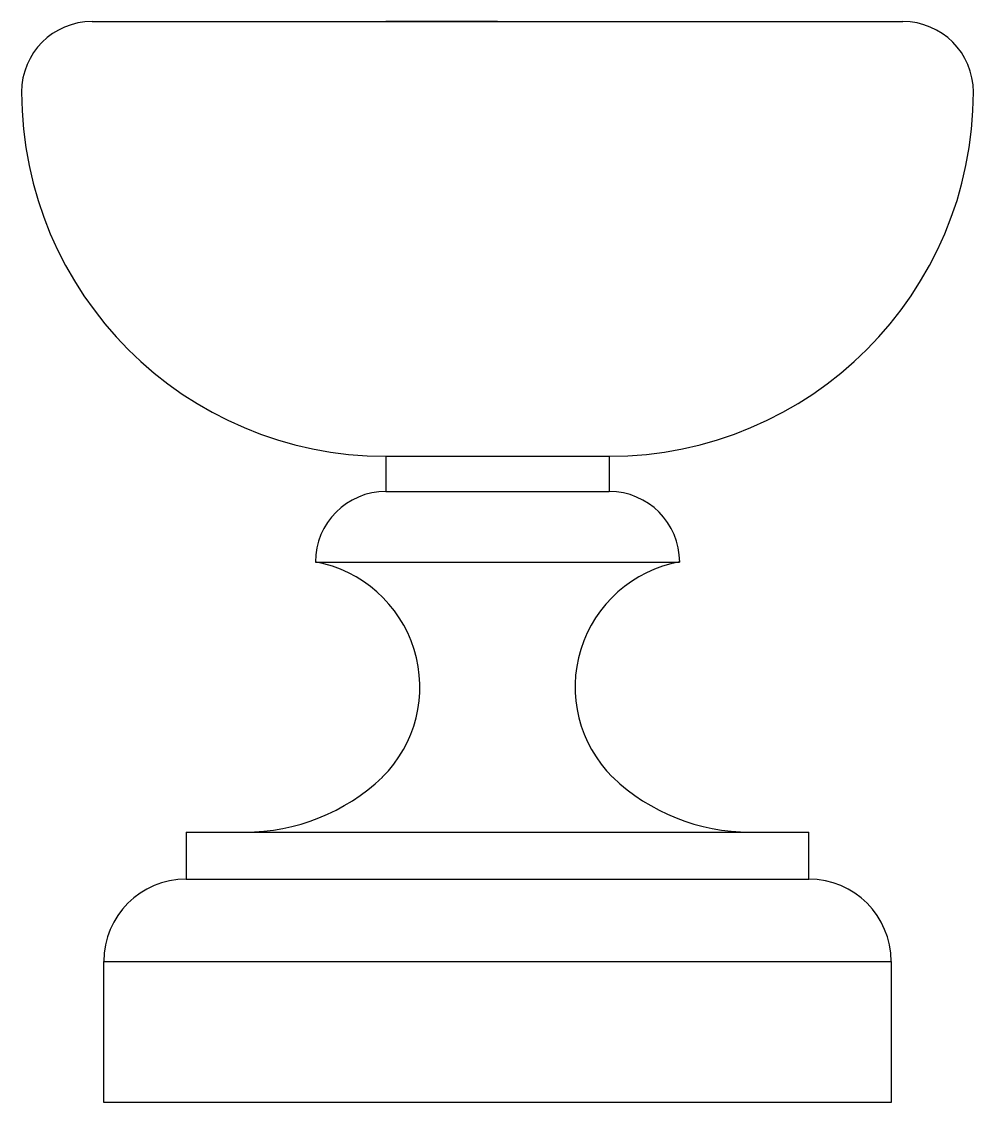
# Model space of a CAD drawing. Header units: inches. Extents: x -788 to 330, y -308 to 185.
# Drawn here: x 234.2 to 330, y 6.2 to 115 of the extents above; entities outside this region: 2.
import ezdxf

# ---------------------------------------------------------------- set-up
doc = ezdxf.new("R2010")
doc.units = ezdxf.units.IN
doc.header["$MEASUREMENT"] = 0
doc.layers.add('A-JANEL-IDEN', color=1, linetype='Continuous')

msp = doc.modelspace()

# ---------------------------------------------------------------- linework, layer by layer
at = {"layer": 'A-JANEL-IDEN'}
for p, q in [((241.33, 115), (322.93, 115)), ((282.13, 115), (270.9, 115)), ((270.9, 71.25), (293.37, 71.25)), ((270.9, 71.25), (270.9, 67.7)), ((293.37, 71.25), (293.37, 67.7)), ((270.9, 67.7), (293.37, 67.7)), ((263.8, 60.6), (300.46, 60.6)), ((250.79, 33.4), (313.47, 33.4)), ((250.79, 33.4), (250.79, 28.67)), ((313.47, 28.67), (313.47, 33.4)), ((250.79, 28.67), (313.47, 28.67)), ((242.52, 6.2), (242.52, 20.39)), ((242.52, 20.39), (321.75, 20.39)), ((321.75, 20.39), (321.75, 6.2)), ((282.13, 6.2), (242.52, 6.2)), ((321.75, 6.2), (282.13, 6.2)), ((-332.7, -87.99), (-329.2, -87.99)), ((-760.38, -308.27), (-760.38, -288.27))]:
    msp.add_line(p, q, dxfattribs=at)
for centre, radius, start, end in [((241.33, 107.91), 7.1, 90, 180), ((322.93, 107.91), 7.1, 0, 90), ((270.9, 107.91), 36.66, 180, 270), ((293.37, 107.91), 36.66, 270, 0), ((270.9, 60.6), 7.1, 90, 180), ((256.71, 53.51), 20.1, 44.9009, 45.0991), ((256.71, 53.51), 20.1, 44.9009, 45.0991), ((307.56, 53.51), 20.1, 134.9009, 135.0991), ((293.37, 60.6), 7.1, 0, 90), ((261.52, 48.01), 12.8, 314.7878, 79.7465), ((302.74, 48.01), 12.8, 100.2535, 225.2122), ((256.71, 53.51), 20.1, 270, 313.4858), ((307.56, 53.51), 20.1, 226.5142, 270), ((250.79, 20.39), 8.28, 90, 180), ((313.47, 20.39), 8.28, 0, 90)]:
    msp.add_arc(centre, radius, start, end, dxfattribs=at)

doc.saveas('drawing.dxf')
